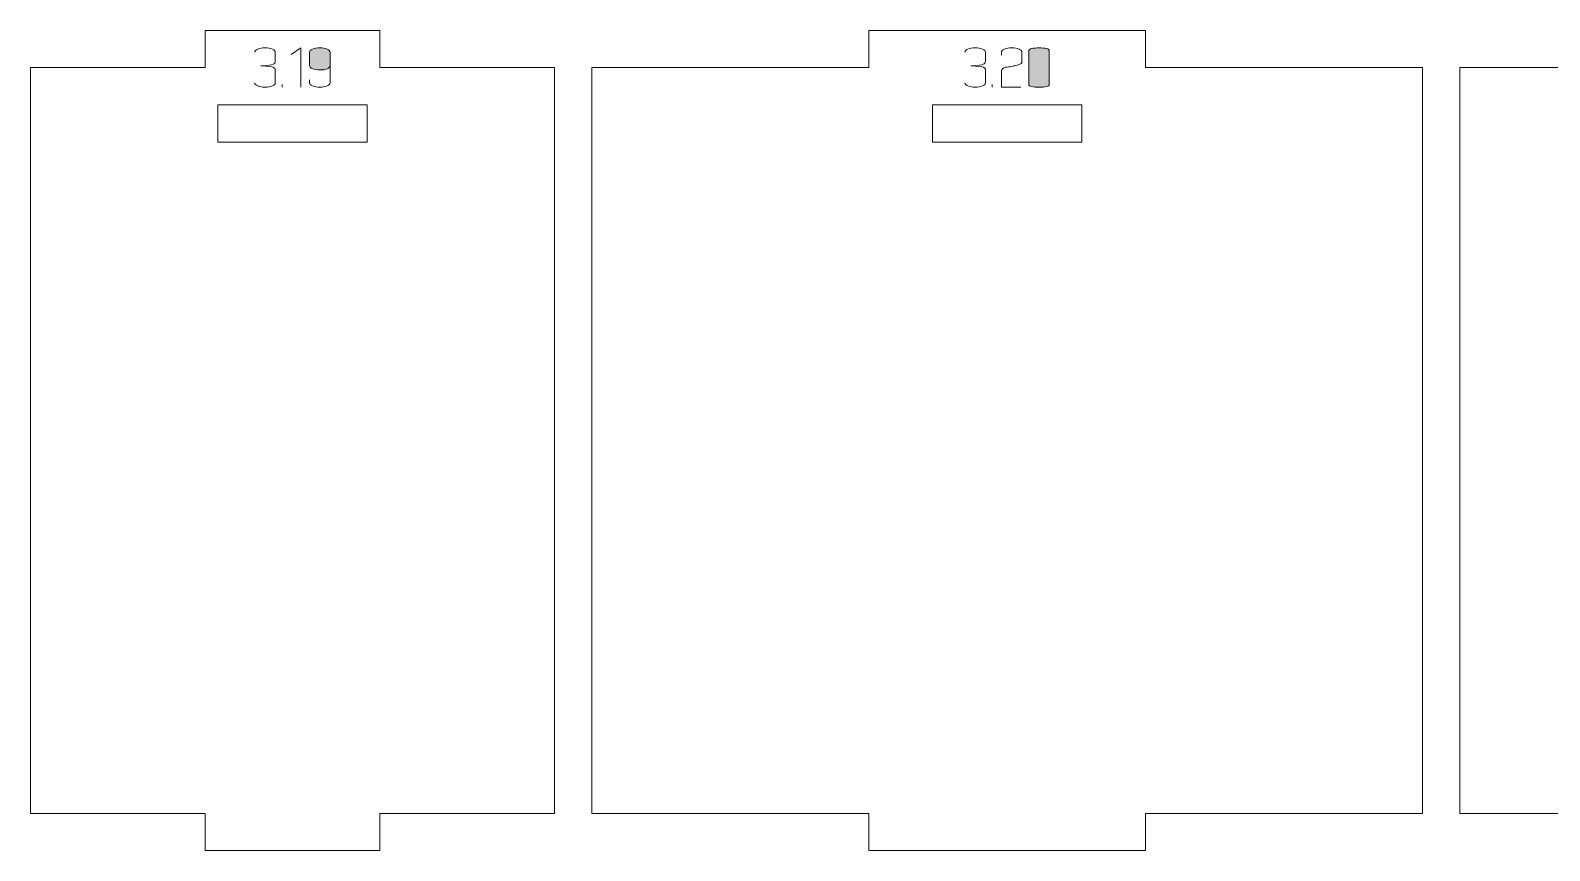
# Model space of a CAD drawing. Header units: centimetres. Extents: x -191 to 212, y -234 to 239.
# Drawn here: x -75.02 to -62.8, y -107.99 to -101.39 of the extents above; entities that cross this region are included whole.
import ezdxf

# ---------------------------------------------------------------- set-up
doc = ezdxf.new("R2010")
doc.units = ezdxf.units.CM
doc.header["$MEASUREMENT"] = 0
doc.layers.add('Capa 1', color=7, linetype='Continuous')

msp = doc.modelspace()

# ---------------------------------------------------------------- hatches: boundary and pattern name
at = {"layer": 'Capa 1', "true_color": 0x3e4095}
h = msp.add_hatch(color=175, dxfattribs=at)
edge = h.paths.add_edge_path()
edge.add_spline(control_points=[(-73.1361, -101.84724), (-73.15964, -101.84724), (-73.17929, -101.8438), (-73.19503, -101.83692), (-73.21078, -101.83004), (-73.21865, -101.82171), (-73.21865, -101.81193), (-73.21865, -101.82171), (-73.21078, -101.83004), (-73.19503, -101.83692), (-73.17929, -101.8438), (-73.15964, -101.84724), (-73.1361, -101.84724), (-73.11256, -101.84724), (-73.09291, -101.8438), (-73.07717, -101.83692), (-73.06142, -101.83004), (-73.05355, -101.82171), (-73.05355, -101.81193), (-73.05355, -101.81193), (-73.05355, -101.70874), (-73.05355, -101.70874), (-73.05355, -101.70048), (-73.05921, -101.6933), (-73.07052, -101.68719), (-73.08183, -101.68107), (-73.115, -101.67694), (-73.17004, -101.6748), (-73.11531, -101.67144), (-73.08244, -101.66746), (-73.07144, -101.66288), (-73.06043, -101.65829), (-73.05447, -101.6508), (-73.05355, -101.64041), (-73.05355, -101.64041), (-73.05355, -101.56611), (-73.05355, -101.56611), (-73.05355, -101.55633), (-73.06142, -101.548), (-73.07717, -101.54112), (-73.09291, -101.53424), (-73.11256, -101.5308), (-73.1361, -101.5308), (-73.15964, -101.5308), (-73.17929, -101.53424), (-73.19503, -101.54112), (-73.21078, -101.548), (-73.21865, -101.55633), (-73.21865, -101.56611), (-73.21865, -101.55633), (-73.21078, -101.548), (-73.19503, -101.54112), (-73.17929, -101.53424), (-73.15964, -101.5308), (-73.1361, -101.5308), (-73.11256, -101.5308), (-73.09291, -101.53424), (-73.07717, -101.54112), (-73.06142, -101.548), (-73.05355, -101.55633), (-73.05355, -101.56611), (-73.05355, -101.56611), (-73.05355, -101.64041), (-73.05355, -101.64041), (-73.05447, -101.6508), (-73.06043, -101.65829), (-73.07144, -101.66288), (-73.08244, -101.66746), (-73.11531, -101.67144), (-73.17004, -101.6748), (-73.115, -101.67694), (-73.08183, -101.68107), (-73.07052, -101.68719), (-73.05921, -101.6933), (-73.05355, -101.70048), (-73.05355, -101.70874), (-73.05355, -101.70874), (-73.05355, -101.81193), (-73.05355, -101.81193), (-73.05355, -101.82171), (-73.06142, -101.83004), (-73.07717, -101.83692), (-73.09291, -101.8438), (-73.11256, -101.84724), (-73.1361, -101.84724)], knot_values=[0, 0, 0, 0, 0.03571429, 0.03571429, 0.03571429, 0.07142857, 0.07142857, 0.07142857, 0.10714286, 0.10714286, 0.10714286, 0.14285714, 0.14285714, 0.14285714, 0.17857143, 0.17857143, 0.17857143, 0.21428571, 0.21428571, 0.21428571, 0.25, 0.25, 0.25, 0.28571429, 0.28571429, 0.28571429, 0.32142857, 0.32142857, 0.32142857, 0.35714286, 0.35714286, 0.35714286, 0.39285714, 0.39285714, 0.39285714, 0.42857143, 0.42857143, 0.42857143, 0.46428571, 0.46428571, 0.46428571, 0.5, 0.5, 0.5, 0.53571429, 0.53571429, 0.53571429, 0.57142857, 0.57142857, 0.57142857, 0.60714286, 0.60714286, 0.60714286, 0.64285714, 0.64285714, 0.64285714, 0.67857143, 0.67857143, 0.67857143, 0.71428571, 0.71428571, 0.71428571, 0.75, 0.75, 0.75, 0.78571429, 0.78571429, 0.78571429, 0.82142857, 0.82142857, 0.82142857, 0.85714286, 0.85714286, 0.85714286, 0.89285714, 0.89285714, 0.89285714, 0.92857143, 0.92857143, 0.92857143, 0.96428571, 0.96428571, 0.96428571, 1, 1, 1, 1], degree=3, periodic=1)
h = msp.add_hatch(color=175, dxfattribs=at)
edge = h.paths.add_edge_path()
edge.add_spline(control_points=[(-72.84901, -101.53034), (-72.84901, -101.53034), (-72.92514, -101.58308), (-72.92514, -101.58308), (-72.92514, -101.58308), (-72.84901, -101.53034), (-72.84901, -101.53034), (-72.84901, -101.53034), (-72.84901, -101.84724), (-72.84901, -101.84724), (-72.84901, -101.84724), (-72.84901, -101.53034), (-72.84901, -101.53034)], knot_values=[0, 0, 0, 0, 0.25, 0.25, 0.25, 0.5, 0.5, 0.5, 0.75, 0.75, 0.75, 1, 1, 1, 1], degree=3, periodic=1)
h = msp.add_hatch(color=175, dxfattribs=at)
edge = h.paths.add_edge_path()
edge.add_spline(control_points=[(-72.77838, -101.67343), (-72.77838, -101.68321), (-72.77051, -101.69154), (-72.75476, -101.69842), (-72.73902, -101.7053), (-72.71937, -101.70874), (-72.69583, -101.70874), (-72.67259, -101.70935), (-72.65303, -101.70652), (-72.63713, -101.70026), (-72.62123, -101.69399), (-72.61328, -101.68504), (-72.61328, -101.67343), (-72.61328, -101.67343), (-72.61328, -101.56611), (-72.61328, -101.56611), (-72.61328, -101.55633), (-72.62115, -101.548), (-72.6369, -101.54112), (-72.65264, -101.53424), (-72.67229, -101.5308), (-72.69583, -101.5308), (-72.71937, -101.5308), (-72.73902, -101.53424), (-72.75476, -101.54112), (-72.77051, -101.548), (-72.77838, -101.55633), (-72.77838, -101.56611), (-72.77838, -101.56611), (-72.77838, -101.67343), (-72.77838, -101.67343)], knot_values=[0, 0, 0, 0, 0.1, 0.1, 0.1, 0.2, 0.2, 0.2, 0.3, 0.3, 0.3, 0.4, 0.4, 0.4, 0.5, 0.5, 0.5, 0.6, 0.6, 0.6, 0.7, 0.7, 0.7, 0.8, 0.8, 0.8, 0.9, 0.9, 0.9, 1, 1, 1, 1], degree=3, periodic=1)
h = msp.add_hatch(color=175, dxfattribs=at)
edge = h.paths.add_edge_path()
edge.add_spline(control_points=[(-72.69583, -101.84724), (-72.71937, -101.84724), (-72.73902, -101.8438), (-72.75476, -101.83692), (-72.77051, -101.83004), (-72.77838, -101.82171), (-72.77838, -101.81193), (-72.77838, -101.81193), (-72.77838, -101.7867), (-72.77838, -101.7867), (-72.77838, -101.7867), (-72.77838, -101.81193), (-72.77838, -101.81193), (-72.77838, -101.82171), (-72.77051, -101.83004), (-72.75476, -101.83692), (-72.73902, -101.8438), (-72.71937, -101.84724), (-72.69583, -101.84724), (-72.67229, -101.84724), (-72.65264, -101.8438), (-72.6369, -101.83692), (-72.62115, -101.83004), (-72.61328, -101.82171), (-72.61328, -101.81193), (-72.61328, -101.81193), (-72.61328, -101.67343), (-72.61328, -101.67343), (-72.61328, -101.68504), (-72.62123, -101.69399), (-72.63713, -101.70026), (-72.65303, -101.70652), (-72.67259, -101.70935), (-72.69583, -101.70874), (-72.71937, -101.70874), (-72.73902, -101.7053), (-72.75476, -101.69842), (-72.77051, -101.69154), (-72.77838, -101.68321), (-72.77838, -101.67343), (-72.77838, -101.67343), (-72.77838, -101.56611), (-72.77838, -101.56611), (-72.77838, -101.55633), (-72.77051, -101.548), (-72.75476, -101.54112), (-72.73902, -101.53424), (-72.71937, -101.5308), (-72.69583, -101.5308), (-72.67229, -101.5308), (-72.65264, -101.53424), (-72.6369, -101.54112), (-72.62115, -101.548), (-72.61328, -101.55633), (-72.61328, -101.56611), (-72.61328, -101.56611), (-72.61328, -101.67343), (-72.61328, -101.67343), (-72.61328, -101.67343), (-72.61328, -101.81193), (-72.61328, -101.81193), (-72.61328, -101.82171), (-72.62115, -101.83004), (-72.6369, -101.83692), (-72.65264, -101.8438), (-72.67229, -101.84724), (-72.69583, -101.84724)], knot_values=[0, 0, 0, 0, 0.04545455, 0.04545455, 0.04545455, 0.09090909, 0.09090909, 0.09090909, 0.13636364, 0.13636364, 0.13636364, 0.18181818, 0.18181818, 0.18181818, 0.22727273, 0.22727273, 0.22727273, 0.27272727, 0.27272727, 0.27272727, 0.31818182, 0.31818182, 0.31818182, 0.36363636, 0.36363636, 0.36363636, 0.40909091, 0.40909091, 0.40909091, 0.45454545, 0.45454545, 0.45454545, 0.5, 0.5, 0.5, 0.54545455, 0.54545455, 0.54545455, 0.59090909, 0.59090909, 0.59090909, 0.63636364, 0.63636364, 0.63636364, 0.68181818, 0.68181818, 0.68181818, 0.72727273, 0.72727273, 0.72727273, 0.77272727, 0.77272727, 0.77272727, 0.81818182, 0.81818182, 0.81818182, 0.86363636, 0.86363636, 0.86363636, 0.90909091, 0.90909091, 0.90909091, 0.95454545, 0.95454545, 0.95454545, 1, 1, 1, 1], degree=3, periodic=1)
h = msp.add_hatch(color=175, dxfattribs=at)
edge = h.paths.add_edge_path()
edge.add_spline(control_points=[(-67.42312, -101.84724), (-67.44666, -101.84724), (-67.46631, -101.8438), (-67.48205, -101.83692), (-67.4978, -101.83004), (-67.50567, -101.82171), (-67.50567, -101.81193), (-67.50567, -101.82171), (-67.4978, -101.83004), (-67.48205, -101.83692), (-67.46631, -101.8438), (-67.44666, -101.84724), (-67.42312, -101.84724), (-67.39958, -101.84724), (-67.37993, -101.8438), (-67.36419, -101.83692), (-67.34844, -101.83004), (-67.34057, -101.82171), (-67.34057, -101.81193), (-67.34057, -101.81193), (-67.34057, -101.70874), (-67.34057, -101.70874), (-67.34057, -101.70048), (-67.34623, -101.6933), (-67.35754, -101.68719), (-67.36885, -101.68107), (-67.40202, -101.67694), (-67.45706, -101.6748), (-67.40233, -101.67144), (-67.36946, -101.66746), (-67.35846, -101.66288), (-67.34745, -101.65829), (-67.34149, -101.6508), (-67.34057, -101.64041), (-67.34057, -101.64041), (-67.34057, -101.56611), (-67.34057, -101.56611), (-67.34057, -101.55633), (-67.34844, -101.548), (-67.36419, -101.54112), (-67.37993, -101.53424), (-67.39958, -101.5308), (-67.42312, -101.5308), (-67.44666, -101.5308), (-67.46631, -101.53424), (-67.48205, -101.54112), (-67.4978, -101.548), (-67.50567, -101.55633), (-67.50567, -101.56611), (-67.50567, -101.55633), (-67.4978, -101.548), (-67.48205, -101.54112), (-67.46631, -101.53424), (-67.44666, -101.5308), (-67.42312, -101.5308), (-67.39958, -101.5308), (-67.37993, -101.53424), (-67.36419, -101.54112), (-67.34844, -101.548), (-67.34057, -101.55633), (-67.34057, -101.56611), (-67.34057, -101.56611), (-67.34057, -101.64041), (-67.34057, -101.64041), (-67.34149, -101.6508), (-67.34745, -101.65829), (-67.35846, -101.66288), (-67.36946, -101.66746), (-67.40233, -101.67144), (-67.45706, -101.6748), (-67.40202, -101.67694), (-67.36885, -101.68107), (-67.35754, -101.68719), (-67.34623, -101.6933), (-67.34057, -101.70048), (-67.34057, -101.70874), (-67.34057, -101.70874), (-67.34057, -101.81193), (-67.34057, -101.81193), (-67.34057, -101.82171), (-67.34844, -101.83004), (-67.36419, -101.83692), (-67.37993, -101.8438), (-67.39958, -101.84724), (-67.42312, -101.84724)], knot_values=[0, 0, 0, 0, 0.03571429, 0.03571429, 0.03571429, 0.07142857, 0.07142857, 0.07142857, 0.10714286, 0.10714286, 0.10714286, 0.14285714, 0.14285714, 0.14285714, 0.17857143, 0.17857143, 0.17857143, 0.21428571, 0.21428571, 0.21428571, 0.25, 0.25, 0.25, 0.28571429, 0.28571429, 0.28571429, 0.32142857, 0.32142857, 0.32142857, 0.35714286, 0.35714286, 0.35714286, 0.39285714, 0.39285714, 0.39285714, 0.42857143, 0.42857143, 0.42857143, 0.46428571, 0.46428571, 0.46428571, 0.5, 0.5, 0.5, 0.53571429, 0.53571429, 0.53571429, 0.57142857, 0.57142857, 0.57142857, 0.60714286, 0.60714286, 0.60714286, 0.64285714, 0.64285714, 0.64285714, 0.67857143, 0.67857143, 0.67857143, 0.71428571, 0.71428571, 0.71428571, 0.75, 0.75, 0.75, 0.78571429, 0.78571429, 0.78571429, 0.82142857, 0.82142857, 0.82142857, 0.85714286, 0.85714286, 0.85714286, 0.89285714, 0.89285714, 0.89285714, 0.92857143, 0.92857143, 0.92857143, 0.96428571, 0.96428571, 0.96428571, 1, 1, 1, 1], degree=3, periodic=1)
h = msp.add_hatch(color=175, dxfattribs=at)
edge = h.paths.add_edge_path()
edge.add_spline(control_points=[(-67.21262, -101.84724), (-67.21262, -101.84724), (-67.21262, -101.7147), (-67.21262, -101.7147), (-67.2117, -101.70278), (-67.20085, -101.69361), (-67.18006, -101.68719), (-67.1715, -101.68657), (-67.16332, -101.68558), (-67.15552, -101.6842), (-67.14773, -101.68283), (-67.13985, -101.68138), (-67.1319, -101.67985), (-67.11723, -101.6774), (-67.10599, -101.67541), (-67.0982, -101.67389), (-67.0904, -101.67236), (-67.08283, -101.67037), (-67.07549, -101.66792), (-67.05654, -101.66089), (-67.04706, -101.65187), (-67.04706, -101.64087), (-67.04706, -101.64087), (-67.04706, -101.56611), (-67.04706, -101.56611), (-67.04706, -101.55633), (-67.05493, -101.548), (-67.07068, -101.54112), (-67.08642, -101.53424), (-67.10607, -101.5308), (-67.12961, -101.5308), (-67.15315, -101.5308), (-67.1728, -101.53424), (-67.18854, -101.54112), (-67.20429, -101.548), (-67.21216, -101.55633), (-67.21216, -101.56611), (-67.21216, -101.56611), (-67.21216, -101.58858), (-67.21216, -101.58858), (-67.21216, -101.58858), (-67.21216, -101.56611), (-67.21216, -101.56611), (-67.21216, -101.55633), (-67.20429, -101.548), (-67.18854, -101.54112), (-67.1728, -101.53424), (-67.15315, -101.5308), (-67.12961, -101.5308), (-67.10607, -101.5308), (-67.08642, -101.53424), (-67.07068, -101.54112), (-67.05493, -101.548), (-67.04706, -101.55633), (-67.04706, -101.56611), (-67.04706, -101.56611), (-67.04706, -101.64087), (-67.04706, -101.64087), (-67.04706, -101.65187), (-67.05654, -101.66089), (-67.07549, -101.66792), (-67.08283, -101.67037), (-67.0904, -101.67236), (-67.0982, -101.67389), (-67.10599, -101.67541), (-67.11723, -101.6774), (-67.1319, -101.67985), (-67.13985, -101.68138), (-67.14773, -101.68283), (-67.15552, -101.6842), (-67.16332, -101.68558), (-67.1715, -101.68657), (-67.18006, -101.68719), (-67.20085, -101.69361), (-67.2117, -101.70278), (-67.21262, -101.7147), (-67.21262, -101.7147), (-67.21262, -101.84724), (-67.21262, -101.84724), (-67.21262, -101.84724), (-67.05577, -101.84724), (-67.05577, -101.84724), (-67.05577, -101.84724), (-67.21262, -101.84724), (-67.21262, -101.84724)], knot_values=[0, 0, 0, 0, 0.03571429, 0.03571429, 0.03571429, 0.07142857, 0.07142857, 0.07142857, 0.10714286, 0.10714286, 0.10714286, 0.14285714, 0.14285714, 0.14285714, 0.17857143, 0.17857143, 0.17857143, 0.21428571, 0.21428571, 0.21428571, 0.25, 0.25, 0.25, 0.28571429, 0.28571429, 0.28571429, 0.32142857, 0.32142857, 0.32142857, 0.35714286, 0.35714286, 0.35714286, 0.39285714, 0.39285714, 0.39285714, 0.42857143, 0.42857143, 0.42857143, 0.46428571, 0.46428571, 0.46428571, 0.5, 0.5, 0.5, 0.53571429, 0.53571429, 0.53571429, 0.57142857, 0.57142857, 0.57142857, 0.60714286, 0.60714286, 0.60714286, 0.64285714, 0.64285714, 0.64285714, 0.67857143, 0.67857143, 0.67857143, 0.71428571, 0.71428571, 0.71428571, 0.75, 0.75, 0.75, 0.78571429, 0.78571429, 0.78571429, 0.82142857, 0.82142857, 0.82142857, 0.85714286, 0.85714286, 0.85714286, 0.89285714, 0.89285714, 0.89285714, 0.92857143, 0.92857143, 0.92857143, 0.96428571, 0.96428571, 0.96428571, 1, 1, 1, 1], degree=3, periodic=1)
h = msp.add_hatch(color=175, dxfattribs=at)
edge = h.paths.add_edge_path()
edge.add_spline(control_points=[(-66.99203, -101.82339), (-66.99203, -101.83318), (-66.98416, -101.8396), (-66.96841, -101.84265), (-66.95267, -101.84571), (-66.93302, -101.84724), (-66.90948, -101.84724), (-66.88594, -101.84724), (-66.86629, -101.84571), (-66.85055, -101.84265), (-66.8348, -101.8396), (-66.82693, -101.83318), (-66.82693, -101.82339), (-66.82693, -101.82339), (-66.82693, -101.55511), (-66.82693, -101.55511), (-66.82693, -101.54532), (-66.8348, -101.53882), (-66.85055, -101.53561), (-66.86629, -101.5324), (-66.88594, -101.5308), (-66.90948, -101.5308), (-66.93302, -101.5308), (-66.95267, -101.5324), (-66.96841, -101.53561), (-66.98416, -101.53882), (-66.99203, -101.54532), (-66.99203, -101.55511), (-66.99203, -101.55511), (-66.99203, -101.82339), (-66.99203, -101.82339)], knot_values=[0, 0, 0, 0, 0.1, 0.1, 0.1, 0.2, 0.2, 0.2, 0.3, 0.3, 0.3, 0.4, 0.4, 0.4, 0.5, 0.5, 0.5, 0.6, 0.6, 0.6, 0.7, 0.7, 0.7, 0.8, 0.8, 0.8, 0.9, 0.9, 0.9, 1, 1, 1, 1], degree=3, periodic=1)
h = msp.add_hatch(color=175, dxfattribs=at)
edge = h.paths.add_edge_path()
edge.add_spline(control_points=[(-66.82693, -101.82339), (-66.82693, -101.83318), (-66.8348, -101.8396), (-66.85055, -101.84265), (-66.86629, -101.84571), (-66.88594, -101.84724), (-66.90948, -101.84724), (-66.93302, -101.84724), (-66.95267, -101.84571), (-66.96841, -101.84265), (-66.98416, -101.8396), (-66.99203, -101.83318), (-66.99203, -101.82339), (-66.99203, -101.82339), (-66.99203, -101.55511), (-66.99203, -101.55511), (-66.99203, -101.54532), (-66.98416, -101.53882), (-66.96841, -101.53561), (-66.95267, -101.5324), (-66.93302, -101.5308), (-66.90948, -101.5308), (-66.88594, -101.5308), (-66.86629, -101.5324), (-66.85055, -101.53561), (-66.8348, -101.53882), (-66.82693, -101.54532), (-66.82693, -101.55511), (-66.82693, -101.55511), (-66.82693, -101.82339), (-66.82693, -101.82339)], knot_values=[0, 0, 0, 0, 0.1, 0.1, 0.1, 0.2, 0.2, 0.2, 0.3, 0.3, 0.3, 0.4, 0.4, 0.4, 0.5, 0.5, 0.5, 0.6, 0.6, 0.6, 0.7, 0.7, 0.7, 0.8, 0.8, 0.8, 0.9, 0.9, 0.9, 1, 1, 1, 1], degree=3, periodic=1)
h = msp.add_hatch(color=175, dxfattribs=at)
edge = h.paths.add_edge_path()
edge.add_spline(control_points=[(-72.99852, -101.84724), (-72.99852, -101.84724), (-72.99852, -101.82477), (-72.99852, -101.82477), (-72.99852, -101.82477), (-72.99852, -101.84724), (-72.99852, -101.84724)], knot_values=[0, 0, 0, 0, 0.5, 0.5, 0.5, 1, 1, 1, 1], degree=3, periodic=1)
h = msp.add_hatch(color=175, dxfattribs=at)
edge = h.paths.add_edge_path()
edge.add_spline(control_points=[(-67.28554, -101.84724), (-67.28554, -101.84724), (-67.28554, -101.82477), (-67.28554, -101.82477), (-67.28554, -101.82477), (-67.28554, -101.84724), (-67.28554, -101.84724)], knot_values=[0, 0, 0, 0, 0.5, 0.5, 0.5, 1, 1, 1, 1], degree=3, periodic=1)

# ---------------------------------------------------------------- linework, layer by layer
at = {"layer": 'Capa 1', "color": 240, "lineweight": 20}
for points, knots in [([(-75.02399, -101.69004), (-75.02399, -101.69004), (-75.02399, -107.69004), (-75.02399, -107.69004), (-75.02399, -107.69004), (-73.61864, -107.69004), (-73.61864, -107.69004), (-73.61864, -107.69004), (-73.61864, -107.99004), (-73.61864, -107.99004), (-73.61864, -107.99004), (-72.2133, -107.99004), (-72.2133, -107.99004), (-72.2133, -107.99004), (-72.2133, -107.69004), (-72.2133, -107.69004), (-72.2133, -107.69004), (-70.80795, -107.69004), (-70.80795, -107.69004), (-70.80795, -107.69004), (-70.80795, -101.69004), (-70.80795, -101.69004), (-70.80795, -101.69004), (-72.2133, -101.69004), (-72.2133, -101.69004), (-72.2133, -101.69004), (-72.2133, -101.39004), (-72.2133, -101.39004), (-72.2133, -101.39004), (-73.61864, -101.39004), (-73.61864, -101.39004), (-73.61864, -101.39004), (-73.61864, -101.69004), (-73.61864, -101.69004), (-73.61864, -101.69004), (-75.02399, -101.69004), (-75.02399, -101.69004)], [0, 0, 0, 0, 0.08333333, 0.08333333, 0.08333333, 0.16666667, 0.16666667, 0.16666667, 0.25, 0.25, 0.25, 0.33333333, 0.33333333, 0.33333333, 0.41666667, 0.41666667, 0.41666667, 0.5, 0.5, 0.5, 0.58333333, 0.58333333, 0.58333333, 0.66666667, 0.66666667, 0.66666667, 0.75, 0.75, 0.75, 0.83333333, 0.83333333, 0.83333333, 0.91666667, 0.91666667, 0.91666667, 1, 1, 1, 1]), ([(-70.50795, -101.69004), (-70.50795, -101.69004), (-70.50795, -107.69004), (-70.50795, -107.69004), (-70.50795, -107.69004), (-68.28018, -107.69004), (-68.28018, -107.69004), (-68.28018, -107.69004), (-68.28018, -107.99004), (-68.28018, -107.99004), (-68.28018, -107.99004), (-66.05241, -107.99004), (-66.05241, -107.99004), (-66.05241, -107.99004), (-66.05241, -107.69004), (-66.05241, -107.69004), (-66.05241, -107.69004), (-63.82464, -107.69004), (-63.82464, -107.69004), (-63.82464, -107.69004), (-63.82464, -101.69004), (-63.82464, -101.69004), (-63.82464, -101.69004), (-66.05241, -101.69004), (-66.05241, -101.69004), (-66.05241, -101.69004), (-66.05241, -101.39004), (-66.05241, -101.39004), (-66.05241, -101.39004), (-68.28018, -101.39004), (-68.28018, -101.39004), (-68.28018, -101.39004), (-68.28018, -101.69004), (-68.28018, -101.69004), (-68.28018, -101.69004), (-70.50795, -101.69004), (-70.50795, -101.69004)], [0, 0, 0, 0, 0.08333333, 0.08333333, 0.08333333, 0.16666667, 0.16666667, 0.16666667, 0.25, 0.25, 0.25, 0.33333333, 0.33333333, 0.33333333, 0.41666667, 0.41666667, 0.41666667, 0.5, 0.5, 0.5, 0.58333333, 0.58333333, 0.58333333, 0.66666667, 0.66666667, 0.66666667, 0.75, 0.75, 0.75, 0.83333333, 0.83333333, 0.83333333, 0.91666667, 0.91666667, 0.91666667, 1, 1, 1, 1]), ([(-63.52464, -101.69004), (-63.52464, -101.69004), (-63.52464, -107.69004), (-63.52464, -107.69004), (-63.52464, -107.69004), (-59.06102, -107.69004), (-59.06102, -107.69004), (-59.06102, -107.69004), (-59.06102, -107.99004), (-59.06102, -107.99004), (-59.06102, -107.99004), (-54.59739, -107.99004), (-54.59739, -107.99004), (-54.59739, -107.99004), (-54.59739, -107.69004), (-54.59739, -107.69004), (-54.59739, -107.69004), (-50.13376, -107.69004), (-50.13376, -107.69004), (-50.13376, -107.69004), (-50.13376, -101.69004), (-50.13376, -101.69004), (-50.13376, -101.69004), (-54.59739, -101.69004), (-54.59739, -101.69004), (-54.59739, -101.69004), (-54.59739, -101.39004), (-54.59739, -101.39004), (-54.59739, -101.39004), (-59.06102, -101.39004), (-59.06102, -101.39004), (-59.06102, -101.39004), (-59.06102, -101.69004), (-59.06102, -101.69004), (-59.06102, -101.69004), (-63.52464, -101.69004), (-63.52464, -101.69004)], [0, 0, 0, 0, 0.08333333, 0.08333333, 0.08333333, 0.16666667, 0.16666667, 0.16666667, 0.25, 0.25, 0.25, 0.33333333, 0.33333333, 0.33333333, 0.41666667, 0.41666667, 0.41666667, 0.5, 0.5, 0.5, 0.58333333, 0.58333333, 0.58333333, 0.66666667, 0.66666667, 0.66666667, 0.75, 0.75, 0.75, 0.83333333, 0.83333333, 0.83333333, 0.91666667, 0.91666667, 0.91666667, 1, 1, 1, 1]), ([(-73.51597, -102.2901), (-73.51597, -102.2901), (-72.31597, -102.2901), (-72.31597, -102.2901), (-72.31597, -102.2901), (-72.31597, -101.9901), (-72.31597, -101.9901), (-72.31597, -101.9901), (-73.51597, -101.9901), (-73.51597, -101.9901), (-73.51597, -101.9901), (-73.51597, -102.2901), (-73.51597, -102.2901)], [0, 0, 0, 0, 0.25, 0.25, 0.25, 0.5, 0.5, 0.5, 0.75, 0.75, 0.75, 1, 1, 1, 1]), ([(-67.7663, -102.2901), (-67.7663, -102.2901), (-66.5663, -102.2901), (-66.5663, -102.2901), (-66.5663, -102.2901), (-66.5663, -101.9901), (-66.5663, -101.9901), (-66.5663, -101.9901), (-67.7663, -101.9901), (-67.7663, -101.9901), (-67.7663, -101.9901), (-67.7663, -102.2901), (-67.7663, -102.2901)], [0, 0, 0, 0, 0.25, 0.25, 0.25, 0.5, 0.5, 0.5, 0.75, 0.75, 0.75, 1, 1, 1, 1])]:
    msp.add_open_spline(points, degree=3, knots=knots, dxfattribs=at)
at = {"layer": 'Capa 1', "color": 114, "lineweight": 9}
for points, knots in [([(-73.1361, -101.84724), (-73.15964, -101.84724), (-73.17929, -101.8438), (-73.19503, -101.83692), (-73.21078, -101.83004), (-73.21865, -101.82171), (-73.21865, -101.81193), (-73.21865, -101.82171), (-73.21078, -101.83004), (-73.19503, -101.83692), (-73.17929, -101.8438), (-73.15964, -101.84724), (-73.1361, -101.84724), (-73.11256, -101.84724), (-73.09291, -101.8438), (-73.07717, -101.83692), (-73.06142, -101.83004), (-73.05355, -101.82171), (-73.05355, -101.81193), (-73.05355, -101.81193), (-73.05355, -101.70874), (-73.05355, -101.70874), (-73.05355, -101.70048), (-73.05921, -101.6933), (-73.07052, -101.68719), (-73.08183, -101.68107), (-73.115, -101.67694), (-73.17004, -101.6748), (-73.11531, -101.67144), (-73.08244, -101.66746), (-73.07144, -101.66288), (-73.06043, -101.65829), (-73.05447, -101.6508), (-73.05355, -101.64041), (-73.05355, -101.64041), (-73.05355, -101.56611), (-73.05355, -101.56611), (-73.05355, -101.55633), (-73.06142, -101.548), (-73.07717, -101.54112), (-73.09291, -101.53424), (-73.11256, -101.5308), (-73.1361, -101.5308), (-73.15964, -101.5308), (-73.17929, -101.53424), (-73.19503, -101.54112), (-73.21078, -101.548), (-73.21865, -101.55633), (-73.21865, -101.56611), (-73.21865, -101.55633), (-73.21078, -101.548), (-73.19503, -101.54112), (-73.17929, -101.53424), (-73.15964, -101.5308), (-73.1361, -101.5308), (-73.11256, -101.5308), (-73.09291, -101.53424), (-73.07717, -101.54112), (-73.06142, -101.548), (-73.05355, -101.55633), (-73.05355, -101.56611), (-73.05355, -101.56611), (-73.05355, -101.64041), (-73.05355, -101.64041), (-73.05447, -101.6508), (-73.06043, -101.65829), (-73.07144, -101.66288), (-73.08244, -101.66746), (-73.11531, -101.67144), (-73.17004, -101.6748), (-73.115, -101.67694), (-73.08183, -101.68107), (-73.07052, -101.68719), (-73.05921, -101.6933), (-73.05355, -101.70048), (-73.05355, -101.70874), (-73.05355, -101.70874), (-73.05355, -101.81193), (-73.05355, -101.81193), (-73.05355, -101.82171), (-73.06142, -101.83004), (-73.07717, -101.83692), (-73.09291, -101.8438), (-73.11256, -101.84724), (-73.1361, -101.84724)], [0, 0, 0, 0, 0.03571429, 0.03571429, 0.03571429, 0.07142857, 0.07142857, 0.07142857, 0.10714286, 0.10714286, 0.10714286, 0.14285714, 0.14285714, 0.14285714, 0.17857143, 0.17857143, 0.17857143, 0.21428571, 0.21428571, 0.21428571, 0.25, 0.25, 0.25, 0.28571429, 0.28571429, 0.28571429, 0.32142857, 0.32142857, 0.32142857, 0.35714286, 0.35714286, 0.35714286, 0.39285714, 0.39285714, 0.39285714, 0.42857143, 0.42857143, 0.42857143, 0.46428571, 0.46428571, 0.46428571, 0.5, 0.5, 0.5, 0.53571429, 0.53571429, 0.53571429, 0.57142857, 0.57142857, 0.57142857, 0.60714286, 0.60714286, 0.60714286, 0.64285714, 0.64285714, 0.64285714, 0.67857143, 0.67857143, 0.67857143, 0.71428571, 0.71428571, 0.71428571, 0.75, 0.75, 0.75, 0.78571429, 0.78571429, 0.78571429, 0.82142857, 0.82142857, 0.82142857, 0.85714286, 0.85714286, 0.85714286, 0.89285714, 0.89285714, 0.89285714, 0.92857143, 0.92857143, 0.92857143, 0.96428571, 0.96428571, 0.96428571, 1, 1, 1, 1]), ([(-72.84901, -101.53034), (-72.84901, -101.53034), (-72.92514, -101.58308), (-72.92514, -101.58308), (-72.92514, -101.58308), (-72.84901, -101.53034), (-72.84901, -101.53034), (-72.84901, -101.53034), (-72.84901, -101.84724), (-72.84901, -101.84724), (-72.84901, -101.84724), (-72.84901, -101.53034), (-72.84901, -101.53034)], [0, 0, 0, 0, 0.25, 0.25, 0.25, 0.5, 0.5, 0.5, 0.75, 0.75, 0.75, 1, 1, 1, 1]), ([(-72.77838, -101.67343), (-72.77838, -101.68321), (-72.77051, -101.69154), (-72.75476, -101.69842), (-72.73902, -101.7053), (-72.71937, -101.70874), (-72.69583, -101.70874), (-72.67259, -101.70935), (-72.65303, -101.70652), (-72.63713, -101.70026), (-72.62123, -101.69399), (-72.61328, -101.68504), (-72.61328, -101.67343), (-72.61328, -101.67343), (-72.61328, -101.56611), (-72.61328, -101.56611), (-72.61328, -101.55633), (-72.62115, -101.548), (-72.6369, -101.54112), (-72.65264, -101.53424), (-72.67229, -101.5308), (-72.69583, -101.5308), (-72.71937, -101.5308), (-72.73902, -101.53424), (-72.75476, -101.54112), (-72.77051, -101.548), (-72.77838, -101.55633), (-72.77838, -101.56611), (-72.77838, -101.56611), (-72.77838, -101.67343), (-72.77838, -101.67343)], [0, 0, 0, 0, 0.1, 0.1, 0.1, 0.2, 0.2, 0.2, 0.3, 0.3, 0.3, 0.4, 0.4, 0.4, 0.5, 0.5, 0.5, 0.6, 0.6, 0.6, 0.7, 0.7, 0.7, 0.8, 0.8, 0.8, 0.9, 0.9, 0.9, 1, 1, 1, 1]), ([(-72.69583, -101.84724), (-72.71937, -101.84724), (-72.73902, -101.8438), (-72.75476, -101.83692), (-72.77051, -101.83004), (-72.77838, -101.82171), (-72.77838, -101.81193), (-72.77838, -101.81193), (-72.77838, -101.7867), (-72.77838, -101.7867), (-72.77838, -101.7867), (-72.77838, -101.81193), (-72.77838, -101.81193), (-72.77838, -101.82171), (-72.77051, -101.83004), (-72.75476, -101.83692), (-72.73902, -101.8438), (-72.71937, -101.84724), (-72.69583, -101.84724), (-72.67229, -101.84724), (-72.65264, -101.8438), (-72.6369, -101.83692), (-72.62115, -101.83004), (-72.61328, -101.82171), (-72.61328, -101.81193), (-72.61328, -101.81193), (-72.61328, -101.67343), (-72.61328, -101.67343), (-72.61328, -101.68504), (-72.62123, -101.69399), (-72.63713, -101.70026), (-72.65303, -101.70652), (-72.67259, -101.70935), (-72.69583, -101.70874), (-72.71937, -101.70874), (-72.73902, -101.7053), (-72.75476, -101.69842), (-72.77051, -101.69154), (-72.77838, -101.68321), (-72.77838, -101.67343), (-72.77838, -101.67343), (-72.77838, -101.56611), (-72.77838, -101.56611), (-72.77838, -101.55633), (-72.77051, -101.548), (-72.75476, -101.54112), (-72.73902, -101.53424), (-72.71937, -101.5308), (-72.69583, -101.5308), (-72.67229, -101.5308), (-72.65264, -101.53424), (-72.6369, -101.54112), (-72.62115, -101.548), (-72.61328, -101.55633), (-72.61328, -101.56611), (-72.61328, -101.56611), (-72.61328, -101.67343), (-72.61328, -101.67343), (-72.61328, -101.67343), (-72.61328, -101.81193), (-72.61328, -101.81193), (-72.61328, -101.82171), (-72.62115, -101.83004), (-72.6369, -101.83692), (-72.65264, -101.8438), (-72.67229, -101.84724), (-72.69583, -101.84724)], [0, 0, 0, 0, 0.04545455, 0.04545455, 0.04545455, 0.09090909, 0.09090909, 0.09090909, 0.13636364, 0.13636364, 0.13636364, 0.18181818, 0.18181818, 0.18181818, 0.22727273, 0.22727273, 0.22727273, 0.27272727, 0.27272727, 0.27272727, 0.31818182, 0.31818182, 0.31818182, 0.36363636, 0.36363636, 0.36363636, 0.40909091, 0.40909091, 0.40909091, 0.45454545, 0.45454545, 0.45454545, 0.5, 0.5, 0.5, 0.54545455, 0.54545455, 0.54545455, 0.59090909, 0.59090909, 0.59090909, 0.63636364, 0.63636364, 0.63636364, 0.68181818, 0.68181818, 0.68181818, 0.72727273, 0.72727273, 0.72727273, 0.77272727, 0.77272727, 0.77272727, 0.81818182, 0.81818182, 0.81818182, 0.86363636, 0.86363636, 0.86363636, 0.90909091, 0.90909091, 0.90909091, 0.95454545, 0.95454545, 0.95454545, 1, 1, 1, 1]), ([(-67.42312, -101.84724), (-67.44666, -101.84724), (-67.46631, -101.8438), (-67.48205, -101.83692), (-67.4978, -101.83004), (-67.50567, -101.82171), (-67.50567, -101.81193), (-67.50567, -101.82171), (-67.4978, -101.83004), (-67.48205, -101.83692), (-67.46631, -101.8438), (-67.44666, -101.84724), (-67.42312, -101.84724), (-67.39958, -101.84724), (-67.37993, -101.8438), (-67.36419, -101.83692), (-67.34844, -101.83004), (-67.34057, -101.82171), (-67.34057, -101.81193), (-67.34057, -101.81193), (-67.34057, -101.70874), (-67.34057, -101.70874), (-67.34057, -101.70048), (-67.34623, -101.6933), (-67.35754, -101.68719), (-67.36885, -101.68107), (-67.40202, -101.67694), (-67.45706, -101.6748), (-67.40233, -101.67144), (-67.36946, -101.66746), (-67.35846, -101.66288), (-67.34745, -101.65829), (-67.34149, -101.6508), (-67.34057, -101.64041), (-67.34057, -101.64041), (-67.34057, -101.56611), (-67.34057, -101.56611), (-67.34057, -101.55633), (-67.34844, -101.548), (-67.36419, -101.54112), (-67.37993, -101.53424), (-67.39958, -101.5308), (-67.42312, -101.5308), (-67.44666, -101.5308), (-67.46631, -101.53424), (-67.48205, -101.54112), (-67.4978, -101.548), (-67.50567, -101.55633), (-67.50567, -101.56611), (-67.50567, -101.55633), (-67.4978, -101.548), (-67.48205, -101.54112), (-67.46631, -101.53424), (-67.44666, -101.5308), (-67.42312, -101.5308), (-67.39958, -101.5308), (-67.37993, -101.53424), (-67.36419, -101.54112), (-67.34844, -101.548), (-67.34057, -101.55633), (-67.34057, -101.56611), (-67.34057, -101.56611), (-67.34057, -101.64041), (-67.34057, -101.64041), (-67.34149, -101.6508), (-67.34745, -101.65829), (-67.35846, -101.66288), (-67.36946, -101.66746), (-67.40233, -101.67144), (-67.45706, -101.6748), (-67.40202, -101.67694), (-67.36885, -101.68107), (-67.35754, -101.68719), (-67.34623, -101.6933), (-67.34057, -101.70048), (-67.34057, -101.70874), (-67.34057, -101.70874), (-67.34057, -101.81193), (-67.34057, -101.81193), (-67.34057, -101.82171), (-67.34844, -101.83004), (-67.36419, -101.83692), (-67.37993, -101.8438), (-67.39958, -101.84724), (-67.42312, -101.84724)], [0, 0, 0, 0, 0.03571429, 0.03571429, 0.03571429, 0.07142857, 0.07142857, 0.07142857, 0.10714286, 0.10714286, 0.10714286, 0.14285714, 0.14285714, 0.14285714, 0.17857143, 0.17857143, 0.17857143, 0.21428571, 0.21428571, 0.21428571, 0.25, 0.25, 0.25, 0.28571429, 0.28571429, 0.28571429, 0.32142857, 0.32142857, 0.32142857, 0.35714286, 0.35714286, 0.35714286, 0.39285714, 0.39285714, 0.39285714, 0.42857143, 0.42857143, 0.42857143, 0.46428571, 0.46428571, 0.46428571, 0.5, 0.5, 0.5, 0.53571429, 0.53571429, 0.53571429, 0.57142857, 0.57142857, 0.57142857, 0.60714286, 0.60714286, 0.60714286, 0.64285714, 0.64285714, 0.64285714, 0.67857143, 0.67857143, 0.67857143, 0.71428571, 0.71428571, 0.71428571, 0.75, 0.75, 0.75, 0.78571429, 0.78571429, 0.78571429, 0.82142857, 0.82142857, 0.82142857, 0.85714286, 0.85714286, 0.85714286, 0.89285714, 0.89285714, 0.89285714, 0.92857143, 0.92857143, 0.92857143, 0.96428571, 0.96428571, 0.96428571, 1, 1, 1, 1]), ([(-67.21262, -101.84724), (-67.21262, -101.84724), (-67.21262, -101.7147), (-67.21262, -101.7147), (-67.2117, -101.70278), (-67.20085, -101.69361), (-67.18006, -101.68719), (-67.1715, -101.68657), (-67.16332, -101.68558), (-67.15552, -101.6842), (-67.14773, -101.68283), (-67.13985, -101.68138), (-67.1319, -101.67985), (-67.11723, -101.6774), (-67.10599, -101.67541), (-67.0982, -101.67389), (-67.0904, -101.67236), (-67.08283, -101.67037), (-67.07549, -101.66792), (-67.05654, -101.66089), (-67.04706, -101.65187), (-67.04706, -101.64087), (-67.04706, -101.64087), (-67.04706, -101.56611), (-67.04706, -101.56611), (-67.04706, -101.55633), (-67.05493, -101.548), (-67.07068, -101.54112), (-67.08642, -101.53424), (-67.10607, -101.5308), (-67.12961, -101.5308), (-67.15315, -101.5308), (-67.1728, -101.53424), (-67.18854, -101.54112), (-67.20429, -101.548), (-67.21216, -101.55633), (-67.21216, -101.56611), (-67.21216, -101.56611), (-67.21216, -101.58858), (-67.21216, -101.58858), (-67.21216, -101.58858), (-67.21216, -101.56611), (-67.21216, -101.56611), (-67.21216, -101.55633), (-67.20429, -101.548), (-67.18854, -101.54112), (-67.1728, -101.53424), (-67.15315, -101.5308), (-67.12961, -101.5308), (-67.10607, -101.5308), (-67.08642, -101.53424), (-67.07068, -101.54112), (-67.05493, -101.548), (-67.04706, -101.55633), (-67.04706, -101.56611), (-67.04706, -101.56611), (-67.04706, -101.64087), (-67.04706, -101.64087), (-67.04706, -101.65187), (-67.05654, -101.66089), (-67.07549, -101.66792), (-67.08283, -101.67037), (-67.0904, -101.67236), (-67.0982, -101.67389), (-67.10599, -101.67541), (-67.11723, -101.6774), (-67.1319, -101.67985), (-67.13985, -101.68138), (-67.14773, -101.68283), (-67.15552, -101.6842), (-67.16332, -101.68558), (-67.1715, -101.68657), (-67.18006, -101.68719), (-67.20085, -101.69361), (-67.2117, -101.70278), (-67.21262, -101.7147), (-67.21262, -101.7147), (-67.21262, -101.84724), (-67.21262, -101.84724), (-67.21262, -101.84724), (-67.05577, -101.84724), (-67.05577, -101.84724), (-67.05577, -101.84724), (-67.21262, -101.84724), (-67.21262, -101.84724)], [0, 0, 0, 0, 0.03571429, 0.03571429, 0.03571429, 0.07142857, 0.07142857, 0.07142857, 0.10714286, 0.10714286, 0.10714286, 0.14285714, 0.14285714, 0.14285714, 0.17857143, 0.17857143, 0.17857143, 0.21428571, 0.21428571, 0.21428571, 0.25, 0.25, 0.25, 0.28571429, 0.28571429, 0.28571429, 0.32142857, 0.32142857, 0.32142857, 0.35714286, 0.35714286, 0.35714286, 0.39285714, 0.39285714, 0.39285714, 0.42857143, 0.42857143, 0.42857143, 0.46428571, 0.46428571, 0.46428571, 0.5, 0.5, 0.5, 0.53571429, 0.53571429, 0.53571429, 0.57142857, 0.57142857, 0.57142857, 0.60714286, 0.60714286, 0.60714286, 0.64285714, 0.64285714, 0.64285714, 0.67857143, 0.67857143, 0.67857143, 0.71428571, 0.71428571, 0.71428571, 0.75, 0.75, 0.75, 0.78571429, 0.78571429, 0.78571429, 0.82142857, 0.82142857, 0.82142857, 0.85714286, 0.85714286, 0.85714286, 0.89285714, 0.89285714, 0.89285714, 0.92857143, 0.92857143, 0.92857143, 0.96428571, 0.96428571, 0.96428571, 1, 1, 1, 1]), ([(-66.99203, -101.82339), (-66.99203, -101.83318), (-66.98416, -101.8396), (-66.96841, -101.84265), (-66.95267, -101.84571), (-66.93302, -101.84724), (-66.90948, -101.84724), (-66.88594, -101.84724), (-66.86629, -101.84571), (-66.85055, -101.84265), (-66.8348, -101.8396), (-66.82693, -101.83318), (-66.82693, -101.82339), (-66.82693, -101.82339), (-66.82693, -101.55511), (-66.82693, -101.55511), (-66.82693, -101.54532), (-66.8348, -101.53882), (-66.85055, -101.53561), (-66.86629, -101.5324), (-66.88594, -101.5308), (-66.90948, -101.5308), (-66.93302, -101.5308), (-66.95267, -101.5324), (-66.96841, -101.53561), (-66.98416, -101.53882), (-66.99203, -101.54532), (-66.99203, -101.55511), (-66.99203, -101.55511), (-66.99203, -101.82339), (-66.99203, -101.82339)], [0, 0, 0, 0, 0.1, 0.1, 0.1, 0.2, 0.2, 0.2, 0.3, 0.3, 0.3, 0.4, 0.4, 0.4, 0.5, 0.5, 0.5, 0.6, 0.6, 0.6, 0.7, 0.7, 0.7, 0.8, 0.8, 0.8, 0.9, 0.9, 0.9, 1, 1, 1, 1]), ([(-66.82693, -101.82339), (-66.82693, -101.83318), (-66.8348, -101.8396), (-66.85055, -101.84265), (-66.86629, -101.84571), (-66.88594, -101.84724), (-66.90948, -101.84724), (-66.93302, -101.84724), (-66.95267, -101.84571), (-66.96841, -101.84265), (-66.98416, -101.8396), (-66.99203, -101.83318), (-66.99203, -101.82339), (-66.99203, -101.82339), (-66.99203, -101.55511), (-66.99203, -101.55511), (-66.99203, -101.54532), (-66.98416, -101.53882), (-66.96841, -101.53561), (-66.95267, -101.5324), (-66.93302, -101.5308), (-66.90948, -101.5308), (-66.88594, -101.5308), (-66.86629, -101.5324), (-66.85055, -101.53561), (-66.8348, -101.53882), (-66.82693, -101.54532), (-66.82693, -101.55511), (-66.82693, -101.55511), (-66.82693, -101.82339), (-66.82693, -101.82339)], [0, 0, 0, 0, 0.1, 0.1, 0.1, 0.2, 0.2, 0.2, 0.3, 0.3, 0.3, 0.4, 0.4, 0.4, 0.5, 0.5, 0.5, 0.6, 0.6, 0.6, 0.7, 0.7, 0.7, 0.8, 0.8, 0.8, 0.9, 0.9, 0.9, 1, 1, 1, 1]), ([(-72.99852, -101.84724), (-72.99852, -101.84724), (-72.99852, -101.82477), (-72.99852, -101.82477), (-72.99852, -101.82477), (-72.99852, -101.84724), (-72.99852, -101.84724)], [0, 0, 0, 0, 0.5, 0.5, 0.5, 1, 1, 1, 1]), ([(-67.28554, -101.84724), (-67.28554, -101.84724), (-67.28554, -101.82477), (-67.28554, -101.82477), (-67.28554, -101.82477), (-67.28554, -101.84724), (-67.28554, -101.84724)], [0, 0, 0, 0, 0.5, 0.5, 0.5, 1, 1, 1, 1])]:
    msp.add_open_spline(points, degree=3, knots=knots, dxfattribs=at)

doc.saveas('drawing.dxf')
